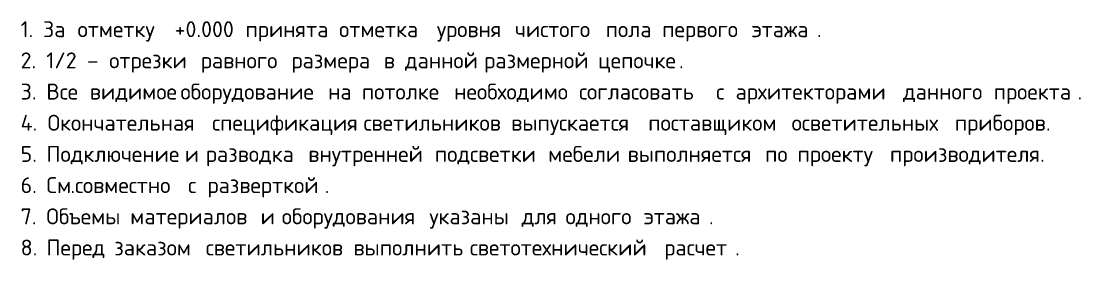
# Model space of a CAD drawing. Header units: millimetres. Extents: x -5524 to 188159, y -8553 to 29000.
# Drawn here: x 38778.4 to 38944.5, y 3033.9 to 3071.3 of the extents above; entities that cross this region are included whole.
import ezdxf

# ---------------------------------------------------------------- set-up
doc = ezdxf.new("R2010")
doc.units = ezdxf.units.MM
doc.layers.add('G-ANNO-TEXT', color=7, linetype='Continuous', lineweight=9)
doc.styles.add('ISOCPEUR_3', font='isocpeur.ttf', dxfattribs={"height": 2.5})

msp = doc.modelspace()

# ---------------------------------------------------------------- texts
at = {"layer": 'G-ANNO-TEXT', "char_height": 2.5, "attachment_point": 1, "style": 'ISOCPEUR_3'}
for s, insert, width in [('1. ', (38778.27, 3071.32), 4.2489), ('За', (38781.78, 3071.32), 4.73), ('\\fISOCPEUR|b0|i0|c204|p34|; ', (38785.68, 3071.32), 1.8439), (' +0.000 ', (38800.83, 3071.32), 15.3924), ('\\fISOCPEUR|b0|i0|c204|p34|; ', (38826.69, 3071.32), 1.8439), ('\\fISOCPEUR|b0|i0|c204|p34|; ', (38842.04, 3071.32), 1.8439), ('\\fISOCPEUR|b0|i0|c204|p34|; ', (38854.27, 3071.32), 1.8439), ('\\fISOCPEUR|b0|i0|c204|p34|; ', (38868.49, 3071.32), 1.8439), ('\\fISOCPEUR|b0|i0|c204|p34|; ', (38877.36, 3071.32), 1.8439), ('\\fISOCPEUR|b0|i0|c204|p34|; ', (38891.38, 3071.32), 1.8439), ('отметку', (38787.2, 3071.32), 16.5148), ('принята', (38813.53, 3071.32), 15.9536), ('отметка', (38828.21, 3071.32), 16.7553), ('уровня', (38843.56, 3071.32), 12.9873), ('чистого', (38855.79, 3071.32), 15.3924), ('пола', (38870.02, 3071.32), 8.8987), ('первого', (38878.88, 3071.32), 15.1519), ('этажа', (38892.9, 3071.32), 12.4262), ('\\fISOCPEUR|b0|i0|c204|p34|;.', (38903.15, 3071.32), 0.8819), ('2. 1/2 ', (38778.27, 3066.43), 12.5865), ('\\fISOCPEUR|b0|i0|c204|p34|; ', (38790.64, 3066.43), 1.8439), ('отрезки', (38792.16, 3066.43), 15.5527), ('\\fISOCPEUR|b0|i0|c204|p34|; ', (38804.99, 3066.43), 1.8439), ('\\fISOCPEUR|b0|i0|c204|p34|; ', (38819.22, 3066.43), 1.8439), ('размера', (38820.74, 3066.43), 15.7131), ('\\fISOCPEUR|b0|i0|c204|p34|; ', (38833.7, 3066.43), 1.8439), ('\\fISOCPEUR|b0|i0|c204|p34|; ', (38837.01, 3066.43), 1.8439), ('данной', (38838.53, 3066.43), 13.2278), ('\\fISOCPEUR|b0|i0|c204|p34|; ', (38849.44, 3066.43), 1.8439), ('размерной', (38850.97, 3066.43), 19.8017), ('\\fISOCPEUR|b0|i0|c204|p34|; ', (38867.3, 3066.43), 1.8439), ('\\fISOCPEUR|b0|i0|c204|p34|;–', (38788.66, 3066.43), 2.4051), ('равного', (38806.52, 3066.43), 15.3924), ('\\fISOCPEUR|b0|i0|c204|p34|;в', (38835.22, 3066.43), 2.1646), ('цепочке', (38868.82, 3066.43), 15.3924), ('\\fISOCPEUR|b0|i0|c204|p34|;.', (38881.52, 3066.43), 0.8819), ('3. ', (38778.27, 3061.53), 4.8903), ('Все', (38782.31, 3061.53), 6.4135), ('\\fISOCPEUR|b0|i0|c204|p34|; ', (38787.6, 3061.53), 1.8439), ('\\fISOCPEUR|b0|i0|c204|p34|; ', (38801.82, 3061.53), 1.8439), ('оборудование', (38803.34, 3061.53), 26.2152), ('\\fISOCPEUR|b0|i0|c204|p34|; ', (38824.97, 3061.53), 1.8439), ('\\fISOCPEUR|b0|i0|c204|p34|; ', (38830.26, 3061.53), 1.8439), ('\\fISOCPEUR|b0|i0|c204|p34|; ', (38844.75, 3061.53), 1.8439), ('необходимо', (38846.27, 3061.53), 21.8861), ('\\fISOCPEUR|b0|i0|c204|p34|; ', (38864.33, 3061.53), 1.8439), ('\\fISOCPEUR|b0|i0|c204|p34|; ', (38885.82, 3061.53), 1.8439), ('\\fISOCPEUR|b0|i0|c204|p34|; ', (38888.87, 3061.53), 1.8439), ('\\fISOCPEUR|b0|i0|c204|p34|; ', (38915.13, 3061.53), 1.8439), ('\\fISOCPEUR|b0|i0|c204|p34|; ', (38929.35, 3061.53), 1.8439), ('видимое', (38789.12, 3061.53), 15.3924), ('на', (38826.49, 3061.53), 4.5696), ('потолке', (38831.78, 3061.53), 15.7131), ('согласовать', (38865.85, 3061.53), 24.211), ('\\fISOCPEUR|b0|i0|c204|p34|;с', (38887.35, 3061.53), 1.8439), ('архитекторами', (38890.39, 3061.53), 29.9831), ('данного', (38916.65, 3061.53), 15.3924), ('проекта', (38930.87, 3061.53), 15.9536), ('\\fISOCPEUR|b0|i0|c204|p34|;.', (38944.03, 3061.53), 0.8819), ('4. ', (38778.27, 3056.64), 5.1308), ('Окончательная', (38782.5, 3056.64), 29.4219), ('\\fISOCPEUR|b0|i0|c204|p34|; ', (38806.78, 3056.64), 1.8439), ('спецификация', (38808.3, 3056.64), 26.9367), ('\\fISOCPEUR|b0|i0|c204|p34|; ', (38830.53, 3056.64), 1.8439), ('\\fISOCPEUR|b0|i0|c204|p34|; ', (38853.68, 3056.64), 1.8439), ('\\fISOCPEUR|b0|i0|c204|p34|; ', (38875.17, 3056.64), 1.8439), ('\\fISOCPEUR|b0|i0|c204|p34|; ', (38897.66, 3056.64), 1.8439), ('\\fISOCPEUR|b0|i0|c204|p34|; ', (38923.26, 3056.64), 1.8439), ('приборов', (38924.78, 3056.64), 17.3165), ('светильников', (38832.05, 3056.64), 26.2152), ('выпускается', (38855.2, 3056.64), 24.211), ('поставщиком', (38876.7, 3056.64), 25.4135), ('осветительных', (38899.19, 3056.64), 29.1814), ('\\fISOCPEUR|b0|i0|c204|p34|;.', (38939.07, 3056.64), 0.8819), ('5. ', (38778.27, 3051.74), 4.8903), ('Подключение', (38782.31, 3051.74), 24.4515), ('\\fISOCPEUR|b0|i0|c204|p34|; ', (38802.48, 3051.74), 1.8439), ('\\fISOCPEUR|b0|i0|c204|p34|;и', (38804, 3051.74), 2.1646), ('\\fISOCPEUR|b0|i0|c204|p34|; ', (38805.79, 3051.74), 1.8439), ('разводка', (38807.31, 3051.74), 17.6371), ('\\fISOCPEUR|b0|i0|c204|p34|; ', (38821.86, 3051.74), 1.8439), ('внутренней', (38823.38, 3051.74), 22.2067), ('\\fISOCPEUR|b0|i0|c204|p34|; ', (38841.71, 3051.74), 1.8439), ('подсветки', (38843.23, 3051.74), 19.7215), ('\\fISOCPEUR|b0|i0|c204|p34|; ', (38859.5, 3051.74), 1.8439), ('мебели', (38861.02, 3051.74), 13.2278), ('\\fISOCPEUR|b0|i0|c204|p34|; ', (38871.93, 3051.74), 1.8439), ('выполняется', (38873.46, 3051.74), 24.2911), ('\\fISOCPEUR|b0|i0|c204|p34|; ', (38893.5, 3051.74), 1.8439), ('по', (38895.02, 3051.74), 4.3291), ('\\fISOCPEUR|b0|i0|c204|p34|; ', (38898.59, 3051.74), 1.8439), ('проекту', (38900.11, 3051.74), 15.7131), ('\\fISOCPEUR|b0|i0|c204|p34|; ', (38913.08, 3051.74), 1.8439), ('производителя', (38914.6, 3051.74), 28.5401), ('\\fISOCPEUR|b0|i0|c204|p34|;.', (38938.15, 3051.74), 0.8819), ('6. ', (38778.27, 3046.85), 4.8903), ('См', (38782.31, 3046.85), 4.5696), ('совместно', (38786.8, 3046.85), 19.6413), ('\\fISOCPEUR|b0|i0|c204|p34|; ', (38803.01, 3046.85), 1.8439), ('\\fISOCPEUR|b0|i0|c204|p34|;с', (38804.53, 3046.85), 1.8439), ('\\fISOCPEUR|b0|i0|c204|p34|; ', (38806.05, 3046.85), 1.8439), ('разверткой', (38807.57, 3046.85), 22.2869), ('\\fISOCPEUR|b0|i0|c204|p34|;.', (38786.08, 3046.85), 0.8819), ('\\fISOCPEUR|b0|i0|c204|p34|;.', (38825.96, 3046.85), 0.8819), ('7. ', (38778.27, 3041.95), 4.8903), ('Объемы', (38782.31, 3041.95), 14.1097), ('\\fISOCPEUR|b0|i0|c204|p34|; ', (38793.95, 3041.95), 1.8439), ('материалов', (38795.47, 3041.95), 22.9283), ('\\fISOCPEUR|b0|i0|c204|p34|; ', (38814.39, 3041.95), 1.8439), ('\\fISOCPEUR|b0|i0|c204|p34|;и', (38815.91, 3041.95), 2.1646), ('\\fISOCPEUR|b0|i0|c204|p34|; ', (38817.69, 3041.95), 1.8439), ('оборудования', (38819.22, 3041.95), 26.2152), ('\\fISOCPEUR|b0|i0|c204|p34|; ', (38840.85, 3041.95), 1.8439), ('указаны', (38842.37, 3041.95), 15.7131), ('\\fISOCPEUR|b0|i0|c204|p34|; ', (38855.33, 3041.95), 1.8439), ('для', (38856.85, 3041.95), 6.4937), ('\\fISOCPEUR|b0|i0|c204|p34|; ', (38862.21, 3041.95), 1.8439), ('одного', (38863.73, 3041.95), 12.9873), ('\\fISOCPEUR|b0|i0|c204|p34|; ', (38874.45, 3041.95), 1.8439), ('этажа', (38875.97, 3041.95), 12.4262), ('\\fISOCPEUR|b0|i0|c204|p34|;.', (38886.22, 3041.95), 0.8819), ('8. ', (38778.27, 3037.06), 4.8903), ('Перед', (38782.31, 3037.06), 11.0633), ('\\fISOCPEUR|b0|i0|c204|p34|; ', (38791.43, 3037.06), 1.8439), ('заказом', (38792.96, 3037.06), 15.5527), ('\\fISOCPEUR|b0|i0|c204|p34|; ', (38805.79, 3037.06), 1.8439), ('светильников', (38807.31, 3037.06), 26.2152), ('\\fISOCPEUR|b0|i0|c204|p34|; ', (38828.94, 3037.06), 1.8439), ('выполнить', (38830.46, 3037.06), 20.2827), ('\\fISOCPEUR|b0|i0|c204|p34|; ', (38847.2, 3037.06), 1.8439), ('светотехнический', (38848.72, 3037.06), 35.1139), ('\\fISOCPEUR|b0|i0|c204|p34|; ', (38877.69, 3037.06), 1.8439), ('расчет', (38879.21, 3037.06), 13.4683), ('\\fISOCPEUR|b0|i0|c204|p34|;.', (38890.32, 3037.06), 0.8819)]:
    msp.add_mtext(s, dxfattribs=dict(at, insert=insert, width=width))

doc.saveas('drawing.dxf')
